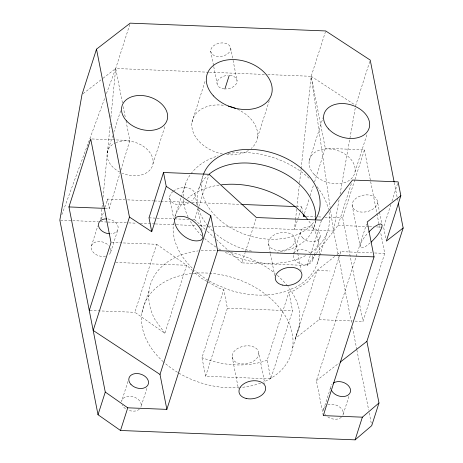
<?xml version="1.0" encoding="UTF-8"?>
<svg xmlns="http://www.w3.org/2000/svg" width="463" height="463" viewBox="0 0 463 463"><rect width="100%" height="100%" fill="white"/><g stroke="black" fill="none" stroke-linecap="round" stroke-linejoin="round"><path stroke-width="0.35" stroke-dasharray="2.31 1.74" d="M100.824 219.601L102.456 203.054M103.023 197.296L110.246 123.905M110.883 117.428L115.698 68.501L129.981 23.839M295.463 220.191L294.445 229.498L299.943 212.32M295.539 219.474L299.22 185.831M299.532 182.966L301.025 169.365M301.1 168.648L311.2 76.302L325.489 31.64M339.055 199.831L333.545 231.06L338.407 255.825M340.056 194.147L355.584 106.137M370.302 242.884L365.735 246.368L363.438 247.508L361.672 247.855L360.55 247.392L360.15 246.142C360.972 240.801 364.867 236.581 368.212 232.582M101.443 219.011L103.724 211.446M104.962 207.32L107.451 199.073L124.778 199.761M104.985 208.379L109.309 208.553L119.871 173.48M120.907 170.043L129.814 140.474L126.075 121.422M107.161 152.906L112.659 135.728M113.759 132.291L120.791 110.304M91.46 245.812L97.838 225.88M110.669 252.208L117.92 229.532M152.998 163.705L165.308 125.224M191.989 122.191L205.398 80.273M156.644 244.279L186.63 265.282L164.869 333.308L134.883 312.305L156.644 244.279L122.435 242.913M141.944 312.641L149.202 289.965M175.28 215.816L181.114 197.579M181.328 196.902L185.431 184.071M127.962 381.454L121.59 401.38A10.122 7.171 17.7 0 1 133.379 396.791A10.122 7.171 17.7 0 1 140.891 407.209M198.864 188.586L203.216 174.979A60.728 43.03 17.7 0 0 240.899 232.831A60.728 43.03 17.7 0 0 314.435 221.221M205.248 229.382L194.622 219.67L198.581 207.297M198.801 206.614L209.131 174.314M141.232 406.005L147.17 387.456M257.469 137.615L269.339 100.512M334.72 256.456L316.97 270.479L307.224 282.372L293.49 290.868L288.906 292.222L292.558 310.835L270.791 378.867L205.624 376.263L201.972 357.65L223.739 289.624L218.542 287.876L207.418 281.62M205.624 376.263L227.385 308.236L223.739 289.624M315.905 254.031L307.067 265.484L241.894 262.886L245.193 252.578M245.413 251.889L256.184 218.218M309.186 160.968L323.035 117.677M300.163 211.632L301.697 206.822L296.644 206.62M304.44 213.553L309.272 198.436M310.152 195.687L313.671 184.696M314.551 181.947L325.321 148.276L311.2 76.302L267.197 74.549M293.484 254.071L300.522 232.085M270.791 378.867L267.145 360.255L288.906 292.222M313.983 227.281L315.94 221.158M369.781 61.452L355.711 105.425L311.2 76.302L330.148 207.522M307.067 265.484L321.357 220.822M312.913 259.384L314.227 255.263M314.446 254.575L320.165 236.709M317.259 263.545L319.632 256.114M319.852 255.437L327.41 231.795M339.72 255.067L319.059 319.655L295.209 338.511L316.97 270.479L330.003 271M292.552 348.124L299.81 325.448L299.451 310.696A77.599 54.987 17.7 0 0 287.951 286.528M355.023 171.767L367.113 133.975M316.345 253.458L337.996 225.388L351.625 182.787M358.802 300.134L342.661 217.865L354.751 180.072M354.971 179.384L364.422 149.838L325.321 148.276M339.94 254.378L340.82 251.629L371.777 252.867M323.267 415.612L316.414 380.684L355.983 257M356.203 256.311L366.534 224.017M323.614 409.442L330.866 386.767M390.865 204.536L383.613 227.211L386.067 239.707M391.964 201.098L397.682 183.232M355.057 321.096L362.975 321.409L384.741 253.383L380.702 232.814M343.257 414.072L349.195 395.518M295.209 338.511L299.81 325.448M61.834 214.722L104.974 97.612M106.467 93.549L115.698 68.501L208.761 72.216M336.937 254.702L340.82 251.629M316.414 380.684L339.101 363.015M83.143 93.624L102.56 78.641M103.133 78.195L115.698 68.501L122.481 103.075M267.145 360.255C246.148 367.888 222.529 365.689 201.972 357.65M209.479 72.245L266.474 74.52M92.137 138.969L129.814 140.474M127.666 199.877L153.664 200.913M154.387 200.942L160.163 201.174M160.887 201.202L188.325 202.296M191.937 202.441L241.044 204.403M306.402 216.418L314.933 216.759M318.492 216.898L322.045 217.043M324.887 217.153L342.661 217.865M149.005 217.847L173.949 218.843M174.667 218.872L188.921 219.439M192.486 219.584L194.622 219.67M337.996 225.388L368.646 226.615M369.358 226.644L373.635 226.812M376.483 226.928L382.189 227.154M60.555 220.162L71.996 220.619M72.714 220.648L98.469 221.679M100.616 221.76L107.098 222.02M107.821 222.049L127.996 222.853M128.714 222.882L136.643 223.201M140.243 223.345L154.659 223.918M155.377 223.947L175.552 224.752M176.276 224.781L196.451 225.585M199.333 225.701L207.98 226.048M208.697 226.077L211.579 226.193M214.462 226.309L333.545 231.06L330.559 210.376M111.739 242.49L121.723 242.884M374.66 252.983L384.741 253.383M115.663 262.446L186.63 265.282L192.267 270.357M227.385 308.236L292.558 310.835M89.978 310.517L134.883 312.305M319.059 319.655L352.175 320.981M206.799 281.272L201.231 278.141L192.793 270.814M207.372 231.321L214.276 237.635M216.4 239.579L228.085 250.257M228.618 250.743L241.894 262.886M164.869 333.308L155.03 319.667A77.599 54.987 17.7 0 1 198.303 250.905M394.268 182.648L397.185 197.527M397.323 198.233L397.879 201.069M377.472 201.741A12.819 8.427 -11.1 0 1 358.929 211.689A12.819 8.427 -11.1 0 1 357.992 197.053A12.819 8.427 -11.1 0 1 377.472 201.741L379.405 211.585M379.544 212.286L381.749 223.536M364.422 149.838L376.807 212.957M376.946 213.669L380.146 229.978M352.123 205.248L360.15 246.142M359.774 305.1L362.975 321.409M338.546 256.537L351.735 323.759M352.43 327.3L356.73 349.235M356.869 349.941L368.67 410.091M369.225 412.921L371.586 424.953M301.697 206.822L302.761 212.239M295.076 239.666A13.496 8.872 -11.1 0 1 275.56 250.136A13.496 8.872 -11.1 0 1 274.571 234.729A13.496 8.872 -11.1 0 1 295.076 239.666L301.106 270.404M230.707 48.343A10.122 6.656 -11.1 0 1 216.071 56.197A10.122 6.656 -11.1 0 1 215.33 44.639A10.122 6.656 -11.1 0 1 230.707 48.343L232.924 59.623M233.063 60.329L237.073 80.776M268.395 243.353L270.311 253.134M270.45 253.834L274.698 275.491M210.7 51.109L213.605 65.92M213.738 66.62L217.06 83.543M258.805 353.043A13.496 8.872 -11.1 0 1 239.29 363.513A13.496 8.872 -11.1 0 1 238.3 348.107A13.496 8.872 -11.1 0 1 258.805 353.043L264.836 383.781M232.125 356.736L238.428 388.868M194.998 194.46L197.215 205.74M197.765 208.558L202.053 230.418M169.655 197.967L173.654 218.357M123.17 106.606L125.247 117.185M107.451 199.073L109.309 208.553M201.087 250.61A77.599 54.987 17.7 0 1 216.742 250.524M226.685 251.756A77.599 54.987 17.7 0 1 275.219 273.552M277.372 275.381A77.599 54.987 17.7 0 1 287.511 285.966M108.099 218.958A10.122 7.171 17.7 0 1 118.088 226.696A10.122 7.171 17.7 0 1 111.085 233.803M330.912 388.688A10.122 7.171 17.7 0 1 332.26 383.972M163.335 361.777A77.599 54.987 17.7 0 1 166.327 280.972A77.599 54.987 17.7 0 1 275.485 303.178A77.599 54.987 17.7 0 1 263.233 382.102M260.675 383.104A77.599 54.987 17.7 0 1 239.961 387.537M239.255 387.595A77.599 54.987 17.7 0 1 178.093 372.651M177.485 372.287A77.599 54.987 17.7 0 1 163.856 362.245M110.553 248.394A10.122 7.171 17.7 0 1 108.203 255.171M105.633 256.213A10.122 7.171 17.7 0 1 92.617 251.542A10.122 7.171 17.7 0 1 95.39 242.137A10.122 7.171 17.7 0 1 108.77 245.581M139.363 409.263A10.122 7.171 17.7 0 1 127.794 409.981M125.537 408.707A10.122 7.171 17.7 0 1 122.348 405.252M341.387 417.325A10.122 7.171 17.7 0 1 327.561 416.775M325.703 415.161A10.122 7.171 17.7 0 1 324.65 413.789M323.568 410.716A10.122 7.171 17.7 0 1 325.483 406.19M327.792 404.87A10.122 7.171 17.7 0 1 339.223 406.676A10.122 7.171 17.7 0 1 342.915 415.276M312.149 255.512A10.122 7.171 17.7 0 1 304.556 264.558A10.122 7.171 17.7 0 1 293.264 254.76M293.889 252.995A10.122 7.171 17.7 0 1 310.818 253.666M319.221 254.714A74.902 53.071 17.7 0 1 295.492 287.338L283.987 291.956A74.902 53.071 17.7 0 1 228.624 289.745L215.116 284.126A74.902 53.071 17.7 0 1 208.778 280.665M208.159 280.294A74.902 53.071 17.7 0 1 194.634 270.351M192.157 268.048A74.902 53.071 17.7 0 1 173.579 222.558M174.84 217.13A74.902 53.071 17.7 0 1 185.374 200.34M187.434 198.477A74.902 53.071 17.7 0 1 219.381 185.067M308.943 221.152A74.902 53.071 17.7 0 1 319.337 253.319M329.019 212.262A74.902 53.071 17.7 0 1 309.492 253.377M305.649 255.588A74.902 53.071 17.7 0 1 223.982 251.727M220.805 250.003A74.902 53.071 17.7 0 1 218.316 248.544M215.891 247.028A74.902 53.071 17.7 0 1 204.791 238.601M201.81 235.812A74.902 53.071 17.7 0 1 189.471 219.682M188.181 217.17A74.902 53.071 17.7 0 1 183.348 199.269M183.279 196.41A74.902 53.071 17.7 0 1 190.241 174.759M191.022 173.683A74.902 53.071 17.7 0 1 218.021 155.863M228.137 153.531A74.902 53.071 17.7 0 1 310.048 179.1M317.068 186.734A74.902 53.071 17.7 0 1 328.475 209.467M315.546 220.405A60.728 43.03 17.7 0 1 277.233 252.347M251.577 251.114A60.728 43.03 17.7 0 1 215.075 233.259M212.552 230.939A60.728 43.03 17.7 0 1 208.159 226.233M207.713 225.695A60.728 43.03 17.7 0 1 198.806 209.664M197.77 205.595A60.728 43.03 17.7 0 1 207.679 175.442M115.709 142.726A23.619 16.732 17.7 0 1 152.836 158.965A23.619 16.732 17.7 0 1 122.267 173.243M119.807 172.091A23.619 16.732 17.7 0 1 115.05 143.032M237.444 109.245A33.741 23.908 17.7 0 1 251.23 148.467M248.452 150.487A33.741 23.908 17.7 0 1 225.66 154.515M222.338 153.953A33.741 23.908 17.7 0 1 191.809 123.876A33.741 23.908 17.7 0 1 225.128 105.489M173.44 191.109A12.819 8.427 -11.1 0 1 191.144 189.124A12.819 8.427 -11.1 0 1 191.67 200.948M189.13 202.655A12.819 8.427 -11.1 0 1 172.601 202.748A12.819 8.427 -11.1 0 1 172.983 191.474M229.874 75.4A10.122 6.656 -11.1 0 1 236.842 82.553A10.122 6.656 -11.1 0 1 225.533 88.977M224.26 88.925A10.122 6.656 -11.1 0 1 217.222 81.997A10.122 6.656 -11.1 0 1 227.946 75.365M302.611 237.803A10.122 7.171 17.7 0 0 319.539 238.474A10.122 7.171 17.7 0 0 308.873 226.911A10.122 7.171 17.7 0 0 302.611 237.803M314.064 174.314A23.619 16.732 17.7 0 0 353.57 175.888A23.619 16.732 17.7 0 0 328.678 148.907A23.619 16.732 17.7 0 0 314.064 174.314"/><path stroke-width="0.69" d="M394.129 181.936L370.221 60.074L325.709 30.952L130.201 23.15L96.512 49.153L82.003 94.504L59.837 220.133L98.017 414.738L120.502 430.486L355.109 439.85L371.725 425.659L378.983 402.984L366.893 341.37L403.163 227.993L398.296 203.193M98.017 414.738L105.269 392.063L68.952 206.938L90.713 138.912L111.027 242.462L89.266 310.488M96.512 49.153L129.455 217.066L93.185 330.443L160.007 374.445L166.859 409.373L127.759 407.81L105.269 392.063M403.163 227.993L386.339 241.096L400.842 195.745L398.122 181.861L352.505 180.038L321.577 220.133L256.404 217.535L209.131 174.314L163.514 172.496L149.005 217.847L151.731 231.731L129.455 217.066M151.731 231.731L166.234 186.381L163.514 172.496M224.891 88.965L229.243 75.359M120.502 430.486L127.759 407.81M160.007 374.445L210.787 215.712L166.234 186.381M166.859 409.373L217.639 250.639L210.787 215.712M304.984 216.36L303.56 216.302L304 214.93M400.842 195.745L367.194 221.956L374.046 256.884L323.267 415.612L362.367 417.175L378.983 402.984M355.109 439.85L362.367 417.175M368.687 232.102C372.125 228.786 375.73 224.798 380.638 223.93L381.761 224.399L382.16 225.649C380.927 232.287 375.777 237.386 371.251 242.068M340.236 362.13L366.893 341.37M241.761 204.432L295.203 206.562M68.952 206.938L104.268 208.35M217.639 250.639L374.046 256.884M303.161 214.271L303.56 216.302M109.824 233.821A10.122 7.171 17.7 0 1 98.55 225.973A10.122 7.171 17.7 0 1 106.814 218.849M333.279 383.098A10.122 7.171 17.7 0 1 348.24 385.482A10.122 7.171 17.7 0 1 345.913 396.108A10.122 7.171 17.7 0 1 331.63 390.639M221.499 184.795A74.902 53.071 17.7 0 1 307.745 219.543M209.253 174.076A60.728 43.03 17.7 0 1 276.718 169.608A60.728 43.03 17.7 0 1 315.668 218.993M203.46 174.319A60.728 43.03 17.7 0 1 280.196 155.637A60.728 43.03 17.7 0 1 315.234 220.035M228.433 106.143A33.741 23.908 17.7 0 1 235.545 108.423M174.574 219.323C173.7 230.84 190.629 244.996 201.596 239.811L202.788 237.901C203.662 226.384 186.734 212.228 175.766 217.407L174.574 219.323M282.413 285.063A13.496 8.872 -11.1 0 0 301.928 274.594A13.496 8.872 -11.1 0 0 281.423 269.657A13.496 8.872 -11.1 0 0 282.413 285.063M246.142 398.446A13.496 8.872 -11.1 0 0 265.658 387.971A13.496 8.872 -11.1 0 0 245.153 383.034A13.496 8.872 -11.1 0 0 246.142 398.446M130.936 384.423A10.122 7.171 17.7 0 0 147.865 385.1A10.122 7.171 17.7 0 0 137.198 373.531A10.122 7.171 17.7 0 0 130.936 384.423M126.549 120.901A23.619 16.732 17.7 0 0 166.055 122.475A23.619 16.732 17.7 0 0 141.163 95.488A23.619 16.732 17.7 0 0 126.549 120.901M328.574 128.963A23.619 16.732 17.7 0 0 368.079 130.537A23.619 16.732 17.7 0 0 343.187 103.556A23.619 16.732 17.7 0 0 328.574 128.963M213.466 95.899A33.741 23.908 17.7 0 0 269.906 98.156A33.741 23.908 17.7 0 0 234.342 59.605A33.741 23.908 17.7 0 0 213.466 95.899"/></g></svg>
